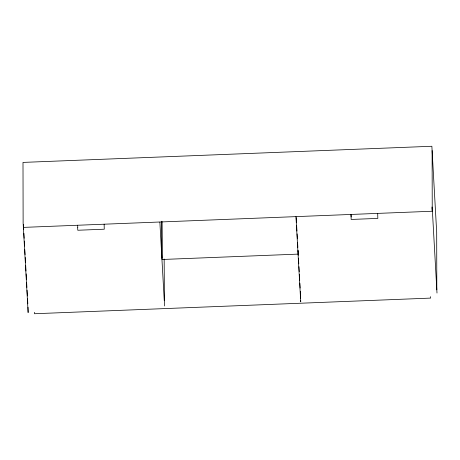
<?xml version="1.0" encoding="UTF-8"?>
<svg xmlns="http://www.w3.org/2000/svg" width="460" height="460" viewBox="0 0 460 460"><rect width="100%" height="100%" fill="white"/><g stroke="black" fill="none" stroke-linecap="round" stroke-linejoin="round"><path stroke-width="0.69" d="M432.107 150.541L432.239 211.243L23.368 227.395L23.362 224.67M432.228 207.839L436.994 293.037M431.997 206.965L432.239 211.243M377.689 213.4L377.832 218.402L351.158 219.454L351.014 214.452L351.152 216.924M298.149 250.895L298.327 254.11L162.046 259.492L161.793 221.248M296.188 217.499L296.464 222.485M296.625 225.337L296.947 231.041M297.103 233.893L297.384 238.878M297.58 242.443L297.861 247.434M298.022 250.28L298.298 255.271M298.459 258.123L298.776 263.821M298.937 266.673L299.218 271.664M299.374 274.511L299.696 280.215M299.851 283.067L300.133 288.052M300.334 291.617L300.529 295.182M300.61 298.638L300.524 291.6M295.958 216.625L300.719 301.823L300.719 300.581M159.867 222.168L164.249 300.564M164.433 305.963L164.162 259.02M104.121 224.204L104.265 229.206L77.792 230.253L77.654 227.78M77.648 225.25L77.786 227.723M34.408 312.311L34.488 313.737L430.629 298.097L430.623 296.66M23.402 224.698L23.678 229.689M23.88 233.255L24.156 238.24M24.317 241.092L24.598 246.083M24.794 249.642L25.076 254.633M25.237 257.485L25.513 262.47M25.674 265.322L25.99 271.026M26.151 273.873L26.467 279.577M26.628 282.428L26.91 287.414M27.065 290.266L27.387 295.97M27.542 298.822L27.824 303.807M28.014 307.24L28.129 312.587L23.126 223.111L23 162.409L431.871 146.263L436.69 232.501L436.81 289.8M161.966 221.605L162.041 258.06"/></g></svg>
